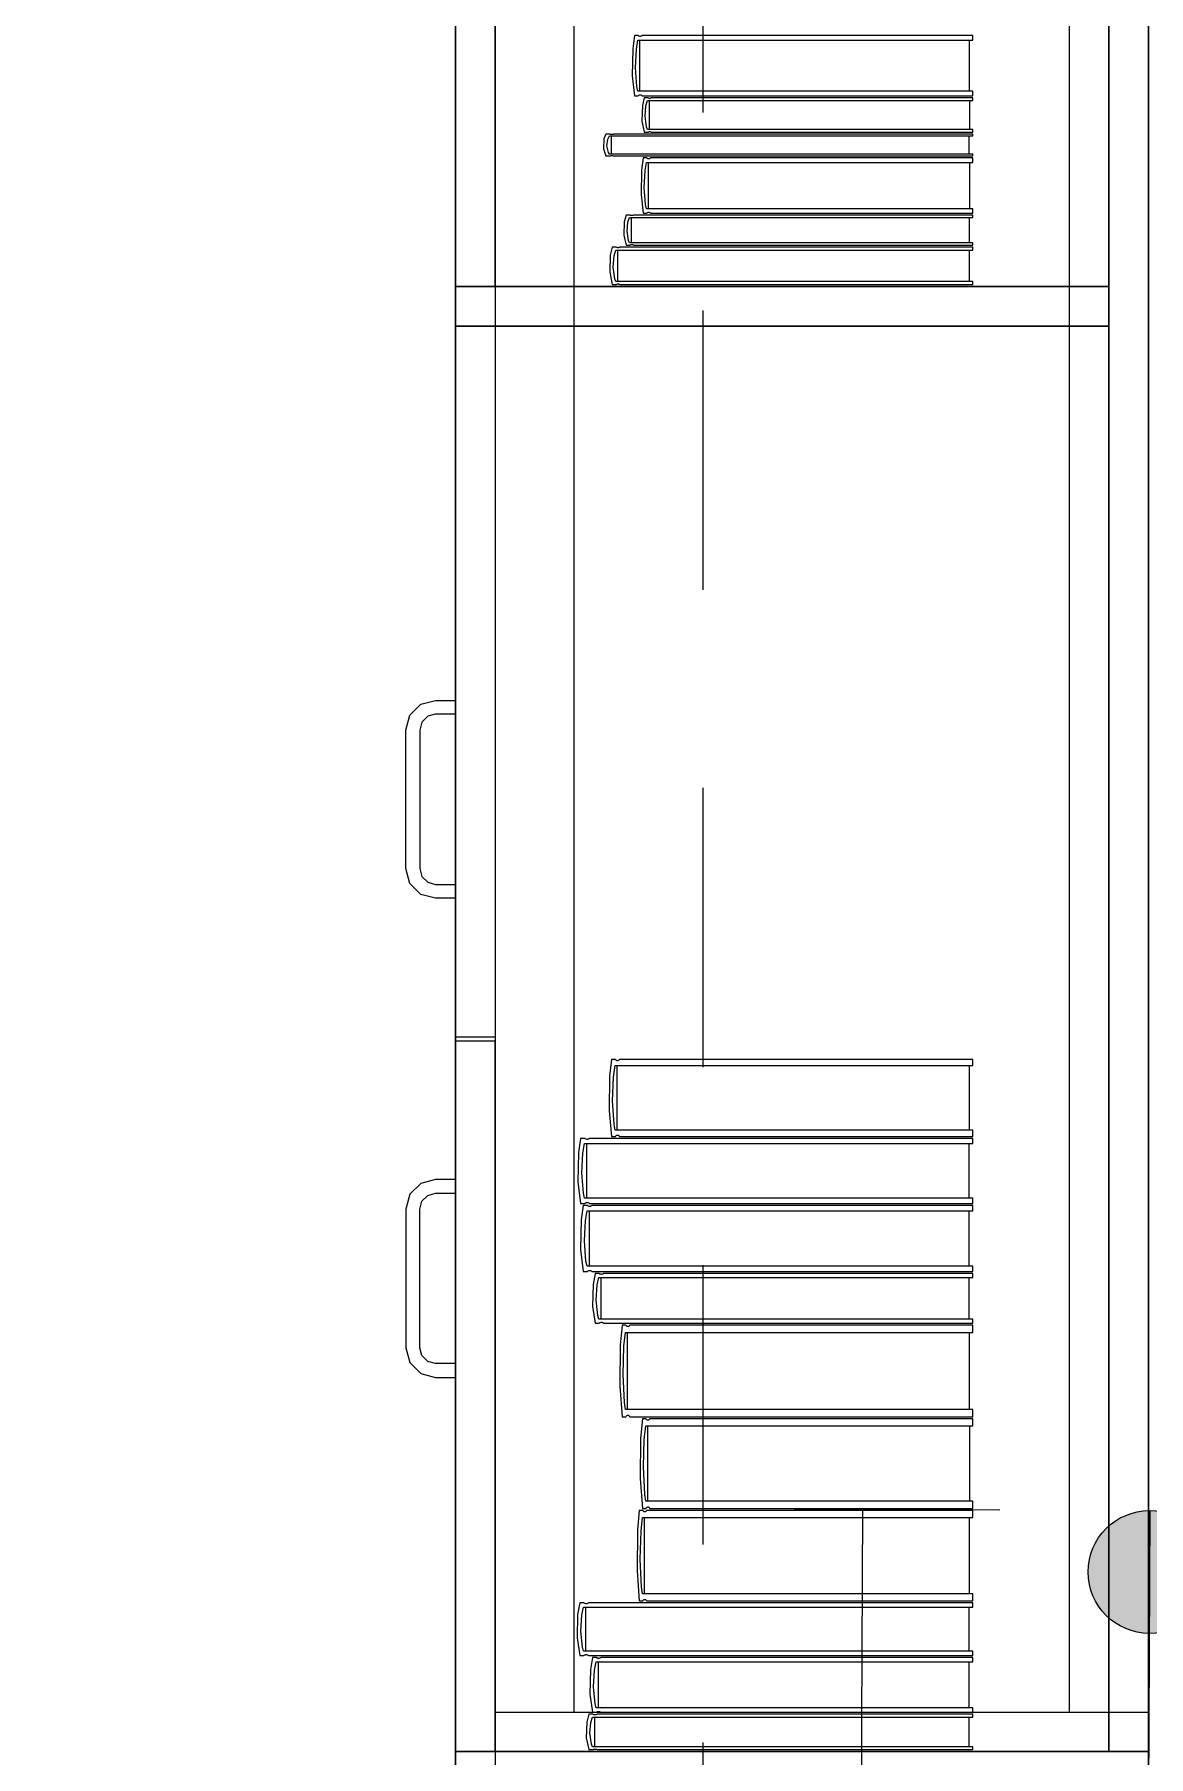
# Model space of a CAD drawing. Header units: inches. Extents: x -19 to 5698, y -728 to 92.
# Drawn here: x 399.732 to 400.295, y 12.656 to 13.526 of the extents above; entities that cross this region are included whole.
import ezdxf

# ---------------------------------------------------------------- set-up
doc = ezdxf.new("R2010")
doc.units = ezdxf.units.IN
doc.header["$MEASUREMENT"] = 0
doc.set_wipeout_variables(frame=1)
for name, pattern in [('HIDDEN', [0.375, 0.25, -0.125]), ('Hidden Line', [0.195611, 0.141111, -0.0545]), ('RAYITAS', [0.375, 0.25, -0.125]), ('Wipeout_Contour', [1, 0, -1])]:
    doc.linetypes.add(name, pattern=pattern)
for name, color, linetype, lineweight in [('00 conduct tomacorr', 120, 'HIDDEN', 30), ('T-TECHO-E', 150, 'Continuous', 20), ('TOMACORRIENTE', 22, 'RAYITAS', 9)]:
    doc.layers.add(name, color=color, linetype=linetype, lineweight=lineweight)
for name, color, linetype in [('02 _ ARQ _ ZON _ Espacio.3D', 7, 'Continuous'), ('08 _ STR _ EXT _ 09 Vigas', 251, 'Continuous'), ('Acabado - Muros', 7, 'Continuous'), ('Interior - Mobiliario', 7, 'Continuous')]:
    doc.layers.add(name, color=color, linetype=linetype)

# ---------------------------------------------------------------- blocks, each defined once
blk = doc.blocks.new('a')
at = {"layer": 'TOMACORRIENTE', "ltscale": 0.05}
h = blk.add_hatch(color=4, dxfattribs=at)
edge = h.paths.add_edge_path()
edge.add_arc((0, 0.0752), 0.02106, 0, 360)
at = {"layer": 'TOMACORRIENTE', "color": 4}
for p, q in [((-0.14553, 0.09625), (-0.0515, 0.09625)), ((-0.09851, 0.09625), (-0.09851, -0.09657)), ((0, 0.09625), (0, -0.09625)), ((0.06232, -0.09625), (0.06232, 0.09625))]:
    blk.add_line(p, q, dxfattribs=at)
blk.add_circle((0, 0.0752), 0.02106, dxfattribs=at)
blk = doc.blocks.new('CABLE 3FACE')
at = {"layer": 'T-TECHO-E', "rotation": 59.94170052614085}
blk.add_blockref('a', (0, 0), dxfattribs=at)

msp = doc.modelspace()

# ---------------------------------------------------------------- linework, layer by layer
at = {"layer": '02 _ ARQ _ ZON _ Espacio.3D', "color": 254, "linetype": 'Continuous', "lineweight": 0, "flags": 128}
msp.add_lwpolyline([(400.07004, 7.35094), (400.07006, 8.1), (400.29503, 8.1), (400.29503, 16.5), (400.07006, 16.5), (400.07003, 17.35), (394.17005, 17.3498), (394.17005, 16.90015), (393.57006, 16.9), (393.57005, 16.29989), (393.12005, 16.29989), (393.12005, 15.4), (394.32004, 15.4), (394.32008, 7.7), (396.82566, 7.70001), (396.82566, 7.35)], close=True, dxfattribs=at)
at = {"layer": 'Interior - Mobiliario', "color": 175, "linetype": 'Continuous', "lineweight": 13}
for p, q in [((399.96503, 14.11879), (399.96503, 12.65879)), ((400.27503, 12.65879), (400.27503, 14.11879)), ((400.03455, 13.51894), (400.03434, 13.5053)), ((400.03548, 13.52563), (400.03455, 13.51894)), ((400.03734, 13.52563), (400.03548, 13.52563)), ((400.03597, 13.50923), (400.03641, 13.51862)), ((400.03641, 13.51862), (400.03719, 13.52319)), ((400.03719, 13.52319), (400.20638, 13.52319)), ((400.03744, 13.52551), (400.03734, 13.52563)), ((400.03765, 13.52533), (400.03744, 13.52551)), ((400.03789, 13.5252), (400.03765, 13.52533)), ((400.03814, 13.52513), (400.03789, 13.5252)), ((400.03805, 13.52319), (400.03805, 13.49756)), ((400.03839, 13.52512), (400.03814, 13.52513)), ((400.03864, 13.52518), (400.03839, 13.52512)), ((400.03887, 13.52529), (400.03864, 13.52518)), ((400.03909, 13.52547), (400.03887, 13.52529)), ((400.03923, 13.52563), (400.03909, 13.52547)), ((400.20638, 13.52563), (400.03923, 13.52563)), ((400.20467, 13.49756), (400.20467, 13.52319)), ((400.20638, 13.52319), (400.20638, 13.52563)), ((400.03669, 13.49988), (400.03597, 13.50923)), ((400.03434, 13.5053), (400.03548, 13.49512)), ((400.03719, 13.49756), (400.03669, 13.49988)), ((400.03548, 13.49512), (400.03734, 13.49512)), ((400.20638, 13.49756), (400.03719, 13.49756)), ((400.03734, 13.49512), (400.03748, 13.49529)), ((400.03748, 13.49529), (400.0377, 13.49546)), ((400.0377, 13.49546), (400.03794, 13.49558)), ((400.03794, 13.49558), (400.03819, 13.49563)), ((400.03819, 13.49563), (400.03844, 13.49563)), ((400.03844, 13.49563), (400.03869, 13.49556)), ((400.03869, 13.49556), (400.03892, 13.49543)), ((400.03892, 13.49543), (400.03914, 13.49524)), ((400.03914, 13.49524), (400.03923, 13.49512)), ((400.03923, 13.49512), (400.20638, 13.49512)), ((400.04036, 13.49412), (400.03945, 13.49031)), ((400.04216, 13.49412), (400.04036, 13.49412)), ((400.04126, 13.49013), (400.04202, 13.49273)), ((400.04202, 13.49273), (400.20638, 13.49273)), ((400.04225, 13.49405), (400.04216, 13.49412)), ((400.04246, 13.49395), (400.04225, 13.49405)), ((400.04269, 13.49388), (400.04246, 13.49395)), ((400.04293, 13.49384), (400.04269, 13.49388)), ((400.04285, 13.49273), (400.04285, 13.47815)), ((400.04318, 13.49383), (400.04293, 13.49384)), ((400.04342, 13.49386), (400.04318, 13.49383)), ((400.04365, 13.49393), (400.04342, 13.49386)), ((400.04387, 13.49403), (400.04365, 13.49393)), ((400.044, 13.49412), (400.04387, 13.49403)), ((400.20638, 13.49412), (400.044, 13.49412)), ((400.20472, 13.47815), (400.20472, 13.49273)), ((400.20638, 13.49512), (400.20638, 13.49756)), ((400.20638, 13.49273), (400.20638, 13.49412)), ((400.03945, 13.49031), (400.03924, 13.48255)), ((400.03924, 13.48255), (400.04036, 13.47676)), ((400.04083, 13.48479), (400.04126, 13.49013)), ((400.04153, 13.47947), (400.04083, 13.48479)), ((400.02097, 13.47576), (400.01996, 13.47335)), ((400.02299, 13.47576), (400.02097, 13.47576)), ((400.02198, 13.47323), (400.02283, 13.47488)), ((400.02283, 13.47488), (400.20638, 13.47488)), ((400.02309, 13.47572), (400.02299, 13.47576)), ((400.02333, 13.47565), (400.02309, 13.47572)), ((400.02358, 13.4756), (400.02333, 13.47565)), ((400.02385, 13.47558), (400.02358, 13.4756)), ((400.02376, 13.47488), (400.02376, 13.46563)), ((400.02412, 13.47558), (400.02385, 13.47558)), ((400.02439, 13.4756), (400.02412, 13.47558)), ((400.02465, 13.47564), (400.02439, 13.4756)), ((400.02489, 13.4757), (400.02465, 13.47564)), ((400.02504, 13.47576), (400.02489, 13.4757)), ((400.20638, 13.47576), (400.02504, 13.47576)), ((400.04036, 13.47676), (400.04216, 13.47676)), ((400.04202, 13.47815), (400.04153, 13.47947)), ((400.20638, 13.47815), (400.04202, 13.47815)), ((400.04216, 13.47676), (400.0423, 13.47685)), ((400.0423, 13.47685), (400.04251, 13.47695)), ((400.04251, 13.47695), (400.04275, 13.47702)), ((400.04275, 13.47702), (400.04299, 13.47705)), ((400.04299, 13.47705), (400.04323, 13.47705)), ((400.04323, 13.47705), (400.04347, 13.47701)), ((400.04347, 13.47701), (400.0437, 13.47693)), ((400.0437, 13.47693), (400.04391, 13.47683)), ((400.04391, 13.47683), (400.044, 13.47676)), ((400.044, 13.47676), (400.20638, 13.47676)), ((400.20452, 13.46563), (400.20452, 13.47488)), ((400.20638, 13.47676), (400.20638, 13.47815)), ((400.20638, 13.47488), (400.20638, 13.47576)), ((400.01996, 13.47335), (400.01973, 13.46842)), ((400.01973, 13.46842), (400.02097, 13.46475)), ((400.0215, 13.46984), (400.02198, 13.47323)), ((400.02228, 13.46646), (400.0215, 13.46984)), ((400.02283, 13.46563), (400.02228, 13.46646)), ((400.20638, 13.46563), (400.02283, 13.46563)), ((400.20638, 13.46475), (400.20638, 13.46563)), ((400.02097, 13.46475), (400.02299, 13.46475)), ((400.02299, 13.46475), (400.02314, 13.46481)), ((400.02314, 13.46481), (400.02338, 13.46487)), ((400.02338, 13.46487), (400.02364, 13.46491)), ((400.02364, 13.46491), (400.02391, 13.46493)), ((400.02391, 13.46493), (400.02418, 13.46493)), ((400.02418, 13.46493), (400.02445, 13.4649)), ((400.02445, 13.4649), (400.02471, 13.46486)), ((400.02471, 13.46486), (400.02494, 13.46479)), ((400.02494, 13.46479), (400.02504, 13.46475)), ((400.02504, 13.46475), (400.20638, 13.46475)), ((400.03898, 13.45763), (400.03878, 13.44517)), ((400.0399, 13.46375), (400.03898, 13.45763)), ((400.04171, 13.46375), (400.0399, 13.46375)), ((400.04037, 13.44876), (400.0408, 13.45734)), ((400.0408, 13.45734), (400.04156, 13.46152)), ((400.04156, 13.46152), (400.20638, 13.46152)), ((400.0418, 13.46364), (400.04171, 13.46375)), ((400.04201, 13.46347), (400.0418, 13.46364)), ((400.04224, 13.46335), (400.04201, 13.46347)), ((400.04248, 13.46329), (400.04224, 13.46335)), ((400.04239, 13.46152), (400.04239, 13.4381)), ((400.04272, 13.46328), (400.04248, 13.46329)), ((400.04297, 13.46333), (400.04272, 13.46328)), ((400.0432, 13.46344), (400.04297, 13.46333)), ((400.04341, 13.4636), (400.0432, 13.46344)), ((400.04355, 13.46375), (400.04341, 13.4636)), ((400.20638, 13.46375), (400.04355, 13.46375)), ((400.20471, 13.4381), (400.20471, 13.46152)), ((400.20638, 13.46152), (400.20638, 13.46375)), ((400.04107, 13.44021), (400.04037, 13.44876)), ((400.03878, 13.44517), (400.0399, 13.43587)), ((400.04156, 13.4381), (400.04107, 13.44021)), ((400.03025, 13.43155), (400.03004, 13.42479)), ((400.03121, 13.43487), (400.03025, 13.43155)), ((400.03312, 13.43487), (400.03121, 13.43487)), ((400.03171, 13.42674), (400.03216, 13.43139)), ((400.03216, 13.43139), (400.03296, 13.43366)), ((400.03296, 13.43366), (400.20638, 13.43366)), ((400.03321, 13.43481), (400.03312, 13.43487)), ((400.03343, 13.43472), (400.03321, 13.43481)), ((400.03368, 13.43465), (400.03343, 13.43472)), ((400.03393, 13.43462), (400.03368, 13.43465)), ((400.03384, 13.43366), (400.03384, 13.42095)), ((400.03419, 13.43461), (400.03393, 13.43462)), ((400.03444, 13.43464), (400.03419, 13.43461)), ((400.03469, 13.4347), (400.03444, 13.43464)), ((400.03491, 13.43479), (400.03469, 13.4347)), ((400.03506, 13.43487), (400.03491, 13.43479)), ((400.20638, 13.43487), (400.03506, 13.43487)), ((400.0399, 13.43587), (400.04171, 13.43587)), ((400.20638, 13.4381), (400.04156, 13.4381)), ((400.04171, 13.43587), (400.04184, 13.43602)), ((400.04184, 13.43602), (400.04206, 13.43618)), ((400.04206, 13.43618), (400.04229, 13.43628)), ((400.04229, 13.43628), (400.04253, 13.43633)), ((400.04253, 13.43633), (400.04278, 13.43633)), ((400.04278, 13.43633), (400.04302, 13.43626)), ((400.04302, 13.43626), (400.04325, 13.43615)), ((400.04325, 13.43615), (400.04346, 13.43598)), ((400.04346, 13.43598), (400.04355, 13.43587)), ((400.04355, 13.43587), (400.20638, 13.43587)), ((400.20462, 13.42095), (400.20462, 13.43366)), ((400.20638, 13.43587), (400.20638, 13.4381)), ((400.20638, 13.43366), (400.20638, 13.43487)), ((400.03004, 13.42479), (400.03121, 13.41974)), ((400.03244, 13.4221), (400.03171, 13.42674)), ((400.03296, 13.42095), (400.03244, 13.4221)), ((400.0232, 13.41459), (400.02297, 13.40611)), ((400.02419, 13.41874), (400.0232, 13.41459)), ((400.02617, 13.41874), (400.02419, 13.41874)), ((400.02472, 13.40856), (400.02518, 13.41439)), ((400.02518, 13.41439), (400.02602, 13.41723)), ((400.02602, 13.41723), (400.20638, 13.41723)), ((400.02628, 13.41867), (400.02617, 13.41874)), ((400.02651, 13.41855), (400.02628, 13.41867)), ((400.02676, 13.41847), (400.02651, 13.41855)), ((400.02702, 13.41843), (400.02676, 13.41847)), ((400.02729, 13.41842), (400.02702, 13.41843)), ((400.02755, 13.41846), (400.02729, 13.41842)), ((400.02781, 13.41853), (400.02755, 13.41846)), ((400.02804, 13.41864), (400.02781, 13.41853)), ((400.02819, 13.41874), (400.02804, 13.41864)), ((400.20638, 13.41874), (400.02819, 13.41874)), ((400.03121, 13.41974), (400.03312, 13.41974)), ((400.20638, 13.42095), (400.03296, 13.42095)), ((400.03312, 13.41974), (400.03326, 13.41982)), ((400.03326, 13.41982), (400.03349, 13.41991)), ((400.03349, 13.41991), (400.03373, 13.41997)), ((400.03373, 13.41997), (400.03399, 13.41999)), ((400.03399, 13.41999), (400.03424, 13.41999)), ((400.03424, 13.41999), (400.0345, 13.41996)), ((400.0345, 13.41996), (400.03474, 13.41989)), ((400.03474, 13.41989), (400.03496, 13.4198)), ((400.03496, 13.4198), (400.03506, 13.41974)), ((400.03506, 13.41974), (400.20638, 13.41974)), ((400.20638, 13.41974), (400.20638, 13.42095)), ((400.20638, 13.41723), (400.20638, 13.41874)), ((399.92204, 13.18229), (399.92753, 13.18779)), ((399.92753, 13.18779), (399.93503, 13.18979)), ((399.93503, 13.18979), (399.94503, 13.18979)), ((399.94503, 13.18979), (399.94503, 13.18279)), ((399.92003, 13.17479), (399.92204, 13.18229)), ((399.9281, 13.17879), (399.92703, 13.17479)), ((399.93103, 13.18172), (399.9281, 13.17879)), ((399.93503, 13.18279), (399.93103, 13.18172)), ((399.94503, 13.18279), (399.93503, 13.18279)), ((399.92003, 13.10479), (399.92003, 13.17479)), ((399.92703, 13.17479), (399.92703, 13.10479)), ((399.92204, 13.09729), (399.92003, 13.10479)), ((399.92703, 13.10479), (399.9281, 13.10079)), ((399.9281, 13.10079), (399.93103, 13.09787)), ((399.92753, 13.0918), (399.92204, 13.09729)), ((399.93503, 13.08979), (399.92753, 13.0918)), ((399.93103, 13.09787), (399.93503, 13.09679)), ((399.93503, 13.09679), (399.94503, 13.09679)), ((399.94503, 13.09679), (399.94503, 13.08979)), ((399.94503, 13.08979), (399.93503, 13.08979)), ((399.94503, 13.01979), (399.96503, 13.01979)), ((399.94503, 13.01779), (399.96503, 13.01779)), ((400.02385, 13.00842), (400.02285, 12.99989)), ((400.02583, 13.00842), (400.02385, 13.00842)), ((400.02483, 12.99949), (400.02567, 13.00531)), ((400.02567, 13.00531), (400.20638, 13.00531)), ((400.02593, 13.00827), (400.02583, 13.00842)), ((400.02616, 13.00803), (400.02593, 13.00827)), ((400.02641, 13.00787), (400.02616, 13.00803)), ((400.02668, 13.00778), (400.02641, 13.00787)), ((400.02658, 13.00531), (400.02658, 12.97266)), ((400.02695, 13.00777), (400.02668, 13.00778)), ((400.02721, 13.00784), (400.02695, 13.00777)), ((400.02747, 13.00799), (400.02721, 13.00784)), ((400.0277, 13.00821), (400.02747, 13.00799)), ((400.02785, 13.00842), (400.0277, 13.00821)), ((400.20638, 13.00842), (400.02785, 13.00842)), ((400.20455, 12.97266), (400.20455, 13.00531)), ((400.20638, 13.00531), (400.20638, 13.00842)), ((400.02285, 12.99989), (400.02262, 12.98251)), ((400.02437, 12.98752), (400.02483, 12.99949)), ((400.02513, 12.9756), (400.02437, 12.98752)), ((400.02262, 12.98251), (400.02385, 12.96955)), ((400.02385, 12.96955), (400.02583, 12.96955)), ((400.02567, 12.97266), (400.02513, 12.9756)), ((400.20638, 12.97266), (400.02567, 12.97266)), ((400.02583, 12.96955), (400.02598, 12.96976)), ((400.02598, 12.96976), (400.02622, 12.96998)), ((400.02622, 12.96998), (400.02647, 12.97013)), ((400.02647, 12.97013), (400.02674, 12.9702)), ((400.02674, 12.9702), (400.027, 12.97019)), ((400.027, 12.97019), (400.02727, 12.9701)), ((400.02727, 12.9701), (400.02752, 12.96993)), ((400.02752, 12.96993), (400.02775, 12.9697)), ((400.02775, 12.9697), (400.02785, 12.96955)), ((400.02785, 12.96955), (400.20638, 12.96955)), ((400.20638, 12.96955), (400.20638, 12.97266)), ((400.00718, 12.96134), (400.00693, 12.94664)), ((400.00826, 12.96855), (400.00718, 12.96134)), ((400.01042, 12.96855), (400.00826, 12.96855)), ((400.00883, 12.95088), (400.00934, 12.96099)), ((400.00934, 12.96099), (400.01025, 12.96592)), ((400.01025, 12.96592), (400.20638, 12.96592)), ((400.01053, 12.96842), (400.01042, 12.96855)), ((400.01078, 12.96822), (400.01053, 12.96842)), ((400.01105, 12.96808), (400.01078, 12.96822)), ((400.01134, 12.96801), (400.01105, 12.96808)), ((400.01124, 12.96592), (400.01124, 12.93831)), ((400.01163, 12.968), (400.01134, 12.96801)), ((400.01192, 12.96806), (400.01163, 12.968)), ((400.01219, 12.96818), (400.01192, 12.96806)), ((400.01245, 12.96837), (400.01219, 12.96818)), ((400.01261, 12.96855), (400.01245, 12.96837)), ((400.20638, 12.96855), (400.01261, 12.96855)), ((400.2044, 12.93831), (400.2044, 12.96592)), ((400.20638, 12.96592), (400.20638, 12.96855)), ((399.92753, 12.94579), (399.92204, 12.94029)), ((399.93503, 12.94779), (399.92753, 12.94579)), ((399.94503, 12.94779), (399.93503, 12.94779)), ((399.94503, 12.94079), (399.94503, 12.94779)), ((400.00693, 12.94664), (400.00826, 12.93568)), ((400.00966, 12.9408), (400.00883, 12.95088)), ((399.92204, 12.94029), (399.92003, 12.93279)), ((399.92703, 12.93279), (399.9281, 12.93679)), ((399.9281, 12.93679), (399.93103, 12.93972)), ((399.93103, 12.93972), (399.93503, 12.94079)), ((399.93503, 12.94079), (399.94503, 12.94079)), ((400.00826, 12.93568), (400.01042, 12.93568)), ((400.00957, 12.93468), (400.0085, 12.92735)), ((400.01171, 12.93468), (400.00957, 12.93468)), ((400.01025, 12.93831), (400.00966, 12.9408)), ((400.20638, 12.93831), (400.01025, 12.93831)), ((400.01042, 12.93568), (400.01058, 12.93585)), ((400.01058, 12.93585), (400.01084, 12.93604)), ((400.01084, 12.93604), (400.01111, 12.93617)), ((400.01111, 12.93617), (400.0114, 12.93623)), ((400.0114, 12.93623), (400.01169, 12.93622)), ((400.01169, 12.93622), (400.01198, 12.93614)), ((400.01182, 12.93455), (400.01171, 12.93468)), ((400.01207, 12.93435), (400.01182, 12.93455)), ((400.01198, 12.93614), (400.01225, 12.93601)), ((400.01225, 12.93601), (400.0125, 12.93581)), ((400.0125, 12.93581), (400.01261, 12.93568)), ((400.01261, 12.93568), (400.20638, 12.93568)), ((400.01373, 12.9345), (400.01348, 12.93431)), ((400.01389, 12.93468), (400.01373, 12.9345)), ((400.20638, 12.93468), (400.01389, 12.93468)), ((400.20638, 12.93568), (400.20638, 12.93831)), ((400.20638, 12.93201), (400.20638, 12.93468)), ((399.92003, 12.93279), (399.92003, 12.86279)), ((399.92703, 12.86279), (399.92703, 12.93279)), ((400.0085, 12.92735), (400.00825, 12.91242)), ((400.01014, 12.91673), (400.01064, 12.927)), ((400.01064, 12.927), (400.01154, 12.93201)), ((400.01154, 12.93201), (400.20638, 12.93201)), ((400.01234, 12.9342), (400.01207, 12.93435)), ((400.01263, 12.93413), (400.01234, 12.9342)), ((400.01253, 12.93201), (400.01253, 12.90395)), ((400.01292, 12.93412), (400.01263, 12.93413)), ((400.0132, 12.93418), (400.01292, 12.93412)), ((400.01348, 12.93431), (400.0132, 12.93418)), ((400.20441, 12.90395), (400.20441, 12.93201)), ((400.00825, 12.91242), (400.00957, 12.90128)), ((400.01096, 12.90649), (400.01014, 12.91673)), ((400.00957, 12.90128), (400.01171, 12.90128)), ((400.01154, 12.90395), (400.01096, 12.90649)), ((400.20638, 12.90395), (400.01154, 12.90395)), ((400.01171, 12.90128), (400.01188, 12.90146)), ((400.01188, 12.90146), (400.01213, 12.90165)), ((400.01213, 12.90165), (400.0124, 12.90178)), ((400.0124, 12.90178), (400.01269, 12.90184)), ((400.01269, 12.90184), (400.01298, 12.90183)), ((400.01298, 12.90183), (400.01327, 12.90176)), ((400.01327, 12.90176), (400.01354, 12.90161)), ((400.01354, 12.90161), (400.01378, 12.90141)), ((400.01378, 12.90141), (400.01389, 12.90128)), ((400.01389, 12.90128), (400.20638, 12.90128)), ((400.01562, 12.90028), (400.01457, 12.89479)), ((400.01769, 12.90028), (400.01562, 12.90028)), ((400.0178, 12.90018), (400.01769, 12.90028)), ((400.01804, 12.90003), (400.0178, 12.90018)), ((400.0183, 12.89993), (400.01804, 12.90003)), ((400.01858, 12.89987), (400.0183, 12.89993)), ((400.01886, 12.89986), (400.01858, 12.89987)), ((400.01914, 12.89991), (400.01886, 12.89986)), ((400.0194, 12.9), (400.01914, 12.89991)), ((400.01965, 12.90015), (400.0194, 12.9)), ((400.0198, 12.90028), (400.01965, 12.90015)), ((400.20638, 12.90028), (400.0198, 12.90028)), ((400.20638, 12.90128), (400.20638, 12.90395)), ((400.20638, 12.89828), (400.20638, 12.90028)), ((400.01457, 12.89479), (400.01434, 12.88358)), ((400.01616, 12.88681), (400.01665, 12.89452)), ((400.01665, 12.89452), (400.01753, 12.89828)), ((400.01753, 12.89828), (400.20638, 12.89828)), ((400.01848, 12.89828), (400.01848, 12.87723)), ((400.20447, 12.87723), (400.20447, 12.89828)), ((400.01434, 12.88358), (400.01562, 12.87522)), ((400.01696, 12.87913), (400.01616, 12.88681)), ((400.01562, 12.87522), (400.01769, 12.87522)), ((400.01753, 12.87723), (400.01696, 12.87913)), ((400.20638, 12.87723), (400.01753, 12.87723)), ((400.01769, 12.87522), (400.01785, 12.87536)), ((400.01785, 12.87536), (400.01809, 12.8755)), ((400.01809, 12.8755), (400.01836, 12.8756)), ((400.01836, 12.8756), (400.01864, 12.87564)), ((400.01864, 12.87564), (400.01892, 12.87564)), ((400.01892, 12.87564), (400.0192, 12.87558)), ((400.0192, 12.87558), (400.01946, 12.87547)), ((400.01946, 12.87547), (400.0197, 12.87532)), ((400.0197, 12.87532), (400.0198, 12.87522)), ((400.0198, 12.87522), (400.20638, 12.87522)), ((400.02918, 12.87422), (400.02821, 12.86407)), ((400.03111, 12.87422), (400.02918, 12.87422)), ((400.03121, 12.87404), (400.03111, 12.87422)), ((400.03143, 12.87376), (400.03121, 12.87404)), ((400.03167, 12.87357), (400.03143, 12.87376)), ((400.0327, 12.87371), (400.03245, 12.87353)), ((400.03293, 12.87397), (400.0327, 12.87371)), ((400.03307, 12.87422), (400.03293, 12.87397)), ((400.20638, 12.87422), (400.03307, 12.87422)), ((400.20638, 12.87522), (400.20638, 12.87723)), ((400.20638, 12.87052), (400.20638, 12.87422)), ((400.03014, 12.86358), (400.03095, 12.87052)), ((400.03095, 12.87052), (400.20638, 12.87052)), ((400.03193, 12.87346), (400.03167, 12.87357)), ((400.03184, 12.87052), (400.03184, 12.83162)), ((400.03219, 12.87345), (400.03193, 12.87346)), ((400.03245, 12.87353), (400.03219, 12.87345)), ((400.2046, 12.83162), (400.2046, 12.87052)), ((399.92003, 12.86279), (399.92204, 12.85529)), ((399.9281, 12.85879), (399.92703, 12.86279)), ((399.93103, 12.85587), (399.9281, 12.85879)), ((400.02821, 12.86407), (400.02799, 12.84336)), ((400.02969, 12.84933), (400.03014, 12.86358)), ((399.92204, 12.85529), (399.92753, 12.8498)), ((399.92753, 12.8498), (399.93503, 12.84779)), ((399.93503, 12.85479), (399.93103, 12.85587)), ((399.94503, 12.85479), (399.93503, 12.85479)), ((399.93503, 12.84779), (399.94503, 12.84779)), ((399.94503, 12.84779), (399.94503, 12.85479)), ((400.03043, 12.83513), (400.02969, 12.84933)), ((400.02799, 12.84336), (400.02918, 12.82791)), ((400.03095, 12.83162), (400.03043, 12.83513)), ((400.20638, 12.83162), (400.03095, 12.83162)), ((400.20638, 12.82791), (400.20638, 12.83162)), ((400.02918, 12.82791), (400.03111, 12.82791)), ((400.03111, 12.82791), (400.03125, 12.82816)), ((400.03125, 12.82816), (400.03148, 12.82843)), ((400.03148, 12.82843), (400.03173, 12.8286)), ((400.03173, 12.8286), (400.03199, 12.82869)), ((400.03199, 12.82869), (400.03225, 12.82868)), ((400.03225, 12.82868), (400.03251, 12.82857)), ((400.03251, 12.82857), (400.03275, 12.82838)), ((400.03275, 12.82838), (400.03297, 12.82809)), ((400.03297, 12.82809), (400.03307, 12.82791)), ((400.03307, 12.82791), (400.20638, 12.82791)), ((400.03945, 12.82691), (400.03854, 12.81698)), ((400.04127, 12.82691), (400.03945, 12.82691)), ((400.04036, 12.81651), (400.04112, 12.82329)), ((400.04112, 12.82329), (400.20638, 12.82329)), ((400.04136, 12.82674), (400.04127, 12.82691)), ((400.04157, 12.82646), (400.04136, 12.82674)), ((400.0418, 12.82627), (400.04157, 12.82646)), ((400.04204, 12.82617), (400.0418, 12.82627)), ((400.04196, 12.82329), (400.04196, 12.78525)), ((400.04229, 12.82616), (400.04204, 12.82617)), ((400.04253, 12.82624), (400.04229, 12.82616)), ((400.04277, 12.82641), (400.04253, 12.82624)), ((400.04298, 12.82667), (400.04277, 12.82641)), ((400.04312, 12.82691), (400.04298, 12.82667)), ((400.20638, 12.82691), (400.04312, 12.82691)), ((400.20471, 12.78525), (400.20471, 12.82329)), ((400.20638, 12.82329), (400.20638, 12.82691)), ((400.03854, 12.81698), (400.03833, 12.79673)), ((400.03993, 12.80257), (400.04036, 12.81651)), ((400.03833, 12.79673), (400.03945, 12.78163)), ((400.04063, 12.78869), (400.03993, 12.80257)), ((400.04112, 12.78525), (400.04063, 12.78869)), ((400.03789, 12.78063), (400.03696, 12.7706)), ((400.03972, 12.78063), (400.03789, 12.78063)), ((400.03945, 12.78163), (400.04127, 12.78163)), ((400.03981, 12.78045), (400.03972, 12.78063)), ((400.04002, 12.78017), (400.03981, 12.78045)), ((400.04026, 12.77998), (400.04002, 12.78017)), ((400.0405, 12.77988), (400.04026, 12.77998)), ((400.04075, 12.77987), (400.0405, 12.77988)), ((400.04099, 12.77995), (400.04075, 12.77987)), ((400.04123, 12.78012), (400.04099, 12.77995)), ((400.20638, 12.78525), (400.04112, 12.78525)), ((400.04145, 12.78039), (400.04123, 12.78012)), ((400.04127, 12.78163), (400.04141, 12.78187)), ((400.04141, 12.78187), (400.04162, 12.78213)), ((400.04158, 12.78063), (400.04145, 12.78039)), ((400.20638, 12.78063), (400.04158, 12.78063)), ((400.04162, 12.78213), (400.04185, 12.7823)), ((400.04185, 12.7823), (400.0421, 12.78239)), ((400.0421, 12.78239), (400.04234, 12.78238)), ((400.04234, 12.78238), (400.04259, 12.78227)), ((400.04259, 12.78227), (400.04281, 12.78208)), ((400.04281, 12.78208), (400.04302, 12.78181)), ((400.04302, 12.78181), (400.04312, 12.78163)), ((400.04312, 12.78163), (400.20638, 12.78163)), ((400.20638, 12.78163), (400.20638, 12.78525)), ((400.20638, 12.77697), (400.20638, 12.78063)), ((400.03696, 12.7706), (400.03675, 12.75015)), ((400.03837, 12.75605), (400.0388, 12.77012)), ((400.0388, 12.77012), (400.03957, 12.77697)), ((400.03957, 12.77697), (400.20638, 12.77697)), ((400.04041, 12.77697), (400.04041, 12.73856)), ((400.20469, 12.73856), (400.20469, 12.77697)), ((400.03907, 12.74203), (400.03837, 12.75605)), ((400.03675, 12.75015), (400.03789, 12.7349)), ((400.03789, 12.7349), (400.03972, 12.7349)), ((400.03957, 12.73856), (400.03907, 12.74203)), ((400.20638, 12.73856), (400.03957, 12.73856)), ((400.03972, 12.7349), (400.03986, 12.73515)), ((400.03986, 12.73515), (400.04007, 12.73541)), ((400.04007, 12.73541), (400.04031, 12.73558)), ((400.04031, 12.73558), (400.04055, 12.73567)), ((400.04055, 12.73567), (400.0408, 12.73566)), ((400.0408, 12.73566), (400.04105, 12.73555)), ((400.04105, 12.73555), (400.04128, 12.73536)), ((400.04128, 12.73536), (400.04149, 12.73508)), ((400.04149, 12.73508), (400.04158, 12.7349)), ((400.04158, 12.7349), (400.20638, 12.7349)), ((400.20638, 12.7349), (400.20638, 12.73856)), ((400.00671, 12.72808), (400.00647, 12.71619)), ((400.0078, 12.7339), (400.00671, 12.72808)), ((400.00996, 12.7339), (400.0078, 12.7339)), ((400.00837, 12.71962), (400.00887, 12.7278)), ((400.00887, 12.7278), (400.00979, 12.73178)), ((400.00979, 12.73178), (400.20638, 12.73178)), ((400.01007, 12.7338), (400.00996, 12.7339)), ((400.01032, 12.73364), (400.01007, 12.7338)), ((400.01059, 12.73353), (400.01032, 12.73364)), ((400.01088, 12.73347), (400.01059, 12.73353)), ((400.01078, 12.73178), (400.01078, 12.70946)), ((400.01117, 12.73346), (400.01088, 12.73347)), ((400.01146, 12.73351), (400.01117, 12.73346)), ((400.01174, 12.73361), (400.01146, 12.73351)), ((400.012, 12.73376), (400.01174, 12.73361)), ((400.01216, 12.7339), (400.012, 12.73376)), ((400.20638, 12.7339), (400.01216, 12.7339)), ((400.20439, 12.70946), (400.20439, 12.73178)), ((400.20638, 12.73178), (400.20638, 12.7339)), ((400.0092, 12.71147), (400.00837, 12.71962)), ((400.00647, 12.71619), (400.0078, 12.70733)), ((400.00979, 12.70946), (400.0092, 12.71147)), ((400.20638, 12.70946), (400.00979, 12.70946)), ((400.20638, 12.70733), (400.20638, 12.70946)), ((400.0078, 12.70733), (400.00996, 12.70733)), ((400.00996, 12.70733), (400.01012, 12.70748)), ((400.01012, 12.70748), (400.01038, 12.70763)), ((400.01038, 12.70763), (400.01066, 12.70773)), ((400.01066, 12.70773), (400.01095, 12.70778)), ((400.01095, 12.70778), (400.01124, 12.70777)), ((400.01124, 12.70777), (400.01153, 12.70771)), ((400.01153, 12.70771), (400.0118, 12.7076)), ((400.0118, 12.7076), (400.01205, 12.70744)), ((400.01205, 12.70744), (400.01216, 12.70733)), ((400.01216, 12.70733), (400.20638, 12.70733)), ((400.01317, 12.70026), (400.01293, 12.68789)), ((400.01422, 12.70633), (400.01317, 12.70026)), ((400.01631, 12.70633), (400.01422, 12.70633)), ((400.01477, 12.69146), (400.01526, 12.69998)), ((400.01526, 12.69998), (400.01614, 12.70412)), ((400.01614, 12.70412), (400.20638, 12.70412)), ((400.01641, 12.70623), (400.01631, 12.70633)), ((400.01666, 12.70606), (400.01641, 12.70623)), ((400.01692, 12.70594), (400.01666, 12.70606)), ((400.0172, 12.70588), (400.01692, 12.70594)), ((400.0171, 12.70412), (400.0171, 12.68088)), ((400.01748, 12.70587), (400.0172, 12.70588)), ((400.01776, 12.70592), (400.01748, 12.70587)), ((400.01803, 12.70603), (400.01776, 12.70592)), ((400.01828, 12.70618), (400.01803, 12.70603)), ((400.01844, 12.70633), (400.01828, 12.70618)), ((400.20638, 12.70633), (400.01844, 12.70633)), ((400.20445, 12.68088), (400.20445, 12.70412)), ((400.20638, 12.70412), (400.20638, 12.70633)), ((400.01557, 12.68298), (400.01477, 12.69146)), ((400.01293, 12.68789), (400.01422, 12.67866)), ((400.01614, 12.68088), (400.01557, 12.68298)), ((399.96503, 12.67879), (400.00503, 12.67879)), ((400.00503, 12.67879), (400.25503, 12.67879)), ((400.01132, 12.67374), (400.01107, 12.66575)), ((400.01238, 12.67766), (400.01132, 12.67374)), ((400.01449, 12.67766), (400.01238, 12.67766)), ((400.01293, 12.66806), (400.01343, 12.67356)), ((400.01343, 12.67356), (400.01432, 12.67623)), ((400.01422, 12.67866), (400.01631, 12.67866)), ((400.01432, 12.67623), (400.20638, 12.67623)), ((400.01459, 12.67759), (400.01449, 12.67766)), ((400.01484, 12.67749), (400.01459, 12.67759)), ((400.01511, 12.67741), (400.01484, 12.67749)), ((400.01539, 12.67737), (400.01511, 12.67741)), ((400.01567, 12.67736), (400.01539, 12.67737)), ((400.01595, 12.6774), (400.01567, 12.67736)), ((400.01623, 12.67747), (400.01595, 12.6774)), ((400.20638, 12.68088), (400.01614, 12.68088)), ((400.01648, 12.67757), (400.01623, 12.67747)), ((400.01631, 12.67866), (400.01647, 12.67881)), ((400.01647, 12.67881), (400.01671, 12.67897)), ((400.01663, 12.67766), (400.01648, 12.67757)), ((400.20638, 12.67766), (400.01663, 12.67766)), ((400.01671, 12.67897), (400.01698, 12.67908)), ((400.01698, 12.67908), (400.01726, 12.67913)), ((400.01726, 12.67913), (400.01755, 12.67912)), ((400.01755, 12.67912), (400.01782, 12.67906)), ((400.01782, 12.67906), (400.01809, 12.67894)), ((400.01809, 12.67894), (400.01833, 12.67877)), ((400.01833, 12.67877), (400.01844, 12.67866)), ((400.01844, 12.67866), (400.20638, 12.67866)), ((400.20638, 12.67866), (400.20638, 12.68088)), ((400.20638, 12.67623), (400.20638, 12.67766)), ((399.96503, 12.65879), (400.27503, 12.65879))]:
    msp.add_line(p, q, dxfattribs=at)

# ---------------------------------------------------------------- next in the draw order: wipeouts: each hides what was drawn before it
at = {"color": 254, "linetype": 'Wipeout_Contour', "lineweight": 0, "ltscale": 12985.494806}
msp.add_wipeout([(399.94503, 13.39879), (399.94503, 13.37879), (400.27503, 13.37879), (400.27503, 13.39879)], dxfattribs=at).dxf.layer = 'Interior - Mobiliario'

# ---------------------------------------------------------------- next in the draw order: linework, layer by layer
at = {"layer": 'Interior - Mobiliario', "color": 175, "linetype": 'Continuous', "lineweight": 13}
for p, q in [((399.96503, 14.09879), (399.96503, 12.67879)), ((400.00503, 12.67879), (400.00503, 14.09879)), ((400.25503, 14.09879), (400.25503, 12.67879)), ((399.94503, 13.39879), (399.94503, 13.75779)), ((399.96503, 13.39879), (399.96503, 13.75779)), ((400.02693, 13.41723), (400.02693, 13.40131)), ((400.20455, 13.40131), (400.20455, 13.41723)), ((400.02297, 13.40611), (400.02419, 13.39979)), ((400.02548, 13.40275), (400.02472, 13.40856)), ((400.27503, 13.39879), (399.94503, 13.39879)), ((399.94503, 13.39879), (399.94503, 13.37879)), ((399.94503, 13.39879), (399.94503, 13.37879)), ((399.94503, 13.39879), (399.96503, 13.39879)), ((400.02419, 13.39979), (400.02617, 13.39979)), ((400.02602, 13.40131), (400.02548, 13.40275)), ((400.20638, 13.40131), (400.02602, 13.40131)), ((400.02617, 13.39979), (400.02632, 13.3999)), ((400.02632, 13.3999), (400.02656, 13.4)), ((400.02656, 13.4), (400.02681, 13.40008)), ((400.02681, 13.40008), (400.02708, 13.40011)), ((400.02708, 13.40011), (400.02735, 13.40011)), ((400.02735, 13.40011), (400.02761, 13.40006)), ((400.02761, 13.40006), (400.02786, 13.39998)), ((400.02786, 13.39998), (400.02809, 13.39987)), ((400.02809, 13.39987), (400.02819, 13.39979)), ((400.02819, 13.39979), (400.20638, 13.39979)), ((400.20638, 13.39979), (400.20638, 13.40131)), ((400.27503, 13.37879), (400.27503, 13.39879)), ((399.94503, 13.37879), (400.27503, 13.37879)), ((399.94503, 13.37879), (399.94503, 13.01979)), ((399.94503, 13.37879), (399.96503, 13.37879)), ((399.96503, 13.37879), (399.96503, 13.01979))]:
    msp.add_line(p, q, dxfattribs=at)
at = {"layer": 'Interior - Mobiliario', "color": 175, "linetype": 'Continuous', "lineweight": 30}
for p, q in [((399.94503, 13.39879), (400.27503, 13.39879)), ((399.94503, 13.37879), (399.94503, 13.39879)), ((400.27503, 13.37879), (400.27503, 13.39879)), ((399.94503, 13.37879), (400.27503, 13.37879))]:
    msp.add_line(p, q, dxfattribs=at)

# ---------------------------------------------------------------- next in the draw order: wipeouts: each hides what was drawn before it
at = {"color": 254, "linetype": 'Wipeout_Contour', "lineweight": 0, "ltscale": 12986.195127}
msp.add_wipeout([(400.27503, 14.11879), (400.27503, 12.65879), (400.29503, 12.65879), (400.29503, 14.11879)], dxfattribs=at).dxf.layer = 'Interior - Mobiliario'

# ---------------------------------------------------------------- next in the draw order: linework, layer by layer
at = {"layer": 'Interior - Mobiliario', "color": 175, "linetype": 'Continuous', "lineweight": 30}
for p, q in [((400.27503, 12.65879), (400.27503, 14.11879)), ((400.29503, 12.65879), (400.29503, 14.11879)), ((400.27503, 12.65879), (400.29503, 12.65879))]:
    msp.add_line(p, q, dxfattribs=at)
at = {"layer": 'Interior - Mobiliario', "color": 175, "linetype": 'Continuous', "lineweight": 13}
for p, q in [((400.27503, 14.11879), (400.27503, 12.65879)), ((400.29503, 12.65879), (400.29503, 14.11879)), ((400.29503, 12.67879), (400.29503, 14.09879)), ((400.27503, 13.39879), (399.94503, 13.39879)), ((400.27503, 13.37879), (400.27503, 13.39879)), ((399.94503, 13.37879), (400.27503, 13.37879)), ((400.25503, 12.67879), (400.29503, 12.67879)), ((400.27503, 12.65879), (400.29503, 12.65879))]:
    msp.add_line(p, q, dxfattribs=at)

# ---------------------------------------------------------------- next in the draw order: wipeouts: each hides what was drawn before it
at = {"color": 254, "linetype": 'Wipeout_Contour', "lineweight": 0, "ltscale": 12985.522935}
msp.add_wipeout([(399.94503, 12.65879), (399.94503, 12.63879), (400.29503, 12.63879), (400.29503, 12.65879)], dxfattribs=at).dxf.layer = 'Interior - Mobiliario'

# ---------------------------------------------------------------- next in the draw order: linework, layer by layer
at = {"layer": '08 _ STR _ EXT _ 09 Vigas', "color": 251, "linetype": 'Hidden Line', "lineweight": 13, "true_color": 0x636466}
msp.add_line((400.07006, 7.7), (400.07006, 16.9), dxfattribs=at)
at = {"layer": 'Acabado - Muros', "color": 251, "linetype": 'Continuous', "lineweight": 13, "flags": 128}
msp.add_lwpolyline([(400.29503, 12.21644), (400.29503, 14.34994)], dxfattribs=at)
at = {"layer": 'Interior - Mobiliario', "color": 175, "linetype": 'Continuous', "lineweight": 13}
for p, q in [((399.94503, 12.63879), (399.94503, 14.13879)), ((400.29503, 14.13879), (400.29503, 12.63879)), ((399.94503, 14.11879), (399.94503, 12.65879)), ((399.94503, 14.11879), (399.94503, 12.65879)), ((399.96503, 14.11879), (399.96503, 12.65879)), ((399.96503, 14.11879), (399.96503, 12.65879)), ((400.27503, 12.65879), (400.27503, 14.11879)), ((400.27503, 12.65879), (400.27503, 14.11879)), ((400.27503, 12.65879), (400.27503, 14.11879)), ((400.29503, 12.65879), (400.29503, 14.11879)), ((399.94503, 12.65879), (399.94503, 13.01779)), ((399.96503, 12.65879), (399.96503, 13.01779)), ((399.96503, 12.67879), (399.96503, 12.63879)), ((400.01529, 12.67623), (400.01529, 12.66122)), ((400.20444, 12.66122), (400.20444, 12.67623)), ((400.29503, 12.63879), (400.29503, 12.67879)), ((400.01107, 12.66575), (400.01238, 12.65979)), ((400.01374, 12.66258), (400.01293, 12.66806)), ((400.29503, 12.65879), (399.94503, 12.65879)), ((399.94503, 12.65879), (399.94503, 12.63879)), ((399.94503, 12.65879), (400.29503, 12.65879)), ((399.94503, 12.65879), (400.27503, 12.65879)), ((399.94503, 12.65879), (399.96503, 12.65879)), ((399.96503, 12.65879), (400.27503, 12.65879)), ((399.96503, 12.65879), (400.27503, 12.65879)), ((400.01238, 12.65979), (400.01449, 12.65979)), ((400.01432, 12.66122), (400.01374, 12.66258)), ((400.20638, 12.66122), (400.01432, 12.66122)), ((400.01449, 12.65979), (400.01465, 12.65989)), ((400.01465, 12.65989), (400.0149, 12.65999)), ((400.0149, 12.65999), (400.01517, 12.66006)), ((400.01517, 12.66006), (400.01545, 12.66009)), ((400.01545, 12.66009), (400.01574, 12.66009)), ((400.01574, 12.66009), (400.01602, 12.66005)), ((400.01602, 12.66005), (400.01628, 12.65997)), ((400.01628, 12.65997), (400.01653, 12.65986)), ((400.01653, 12.65986), (400.01663, 12.65979)), ((400.01663, 12.65979), (400.20638, 12.65979)), ((400.20638, 12.65979), (400.20638, 12.66122)), ((400.29503, 12.63879), (400.29503, 12.65879))]:
    msp.add_line(p, q, dxfattribs=at)
at = {"layer": 'Interior - Mobiliario', "color": 175, "linetype": 'Continuous', "lineweight": 30}
for p, q in [((399.94503, 12.65879), (400.29503, 12.65879)), ((399.94503, 12.63879), (399.94503, 12.65879)), ((400.29503, 12.63879), (400.29503, 12.65879))]:
    msp.add_line(p, q, dxfattribs=at)

# ---------------------------------------------------------------- next in the draw order: block references
at = {"layer": '00 conduct tomacorr', "xscale": 1.47256122672843, "yscale": 1.47256122672843, "zscale": 1.47256122672843, "rotation": 299.7894777823319}
msp.add_blockref('CABLE 3FACE', (400.29504, 12.63879, -0.00002), dxfattribs=at)

doc.saveas('drawing.dxf')
